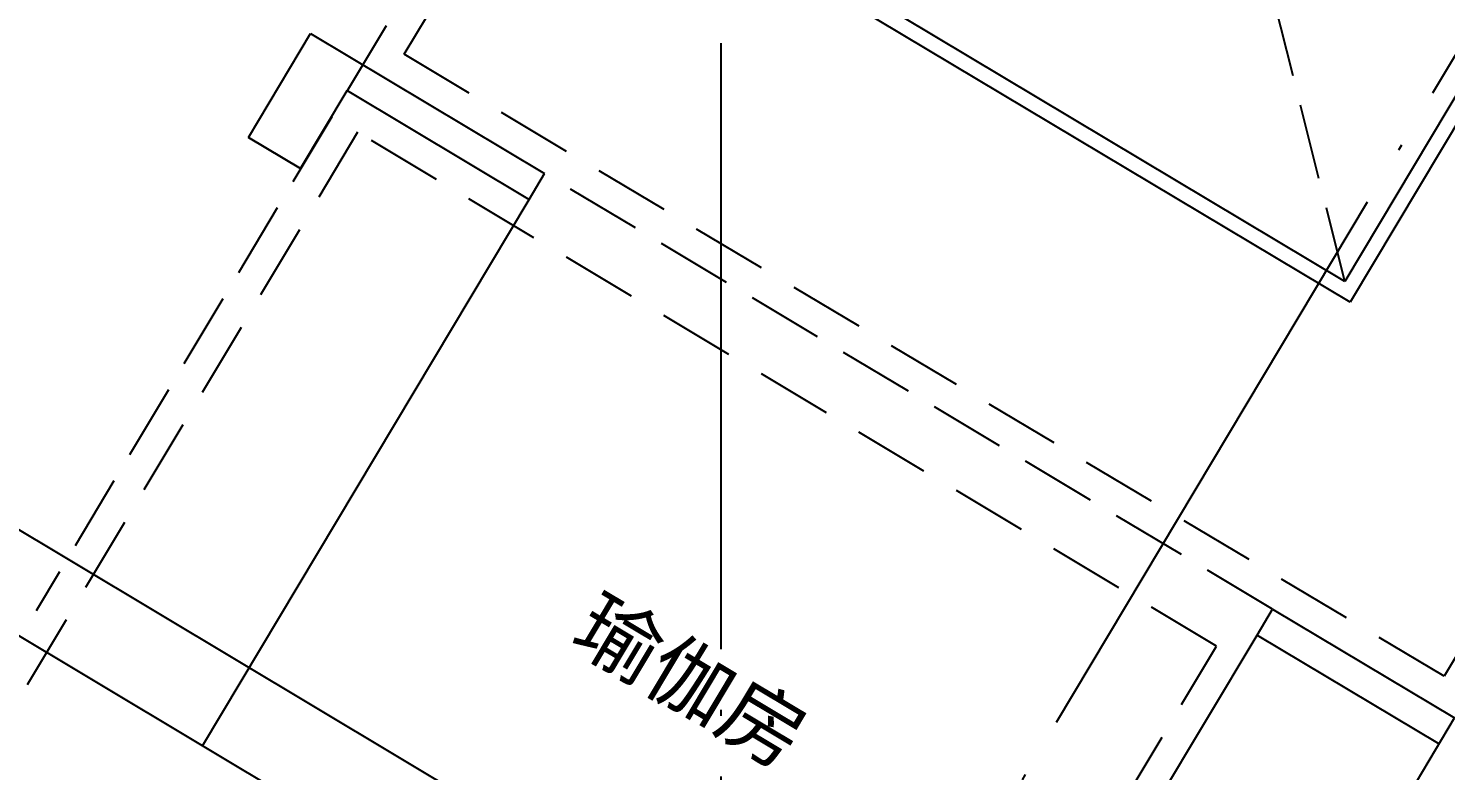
# Model space of a CAD drawing. Header units: millimetres. Extents: x 1337745 to 1642153, y -192803 to 266425.
# Drawn here: x 1414762 to 1419440, y 107448 to 109897 of the extents above; entities that cross this region are included whole.
import ezdxf
from ezdxf.enums import TextEntityAlignment as Align

# ---------------------------------------------------------------- set-up
doc = ezdxf.new("R2010")
doc.units = ezdxf.units.MM
doc.header["$LTSCALE"] = 1000
doc.header["$MEASUREMENT"] = 0
for name, pattern in [('DASH', [0.35, 0.25, -0.1]), ('DOTE', [2.42, 2, -0.2, 0.02, -0.2]), ('HIDDEN', [0.375, 0.25, -0.125]), ('HIDDEN2', [4.7625, 3.175, -1.5875])]:
    doc.linetypes.add(name, pattern=pattern)
for name, color, linetype in [('DOTE', 16, 'DOTE'), ('IE-FURN', 33, 'Continuous'), ('P-活动家具', 146, 'Continuous'), ('REF', 8, 'HIDDEN2'), ('WALL', 2, 'Continuous'), ('文字标注', 255, 'Continuous'), ('砖墙', 30, 'Continuous')]:
    doc.layers.add(name, color=color, linetype=linetype)
doc.styles.add('黑体', font='SIMHEI.TTF')

# ---------------------------------------------------------------- blocks, each defined once
blk = doc.blocks.new('A$C7F2562B0')
at = {"layer": 'IE-FURN', "linetype": 'DASH'}
for p, q in [((4939, -2249.9), (2839.9, -150)), ((5289.2, -3299.9), (2489.2, -3299.9))]:
    blk.add_line(p, q, dxfattribs=at)
at = {"layer": 'IE-FURN'}
for p, q in [((2489.2, -5500), (2489.2, -3399.9)), ((5289.2, -7200), (5289.2, -3399.9))]:
    blk.add_line(p, q, dxfattribs=at)
at = {"layer": 'IE-FURN', "elevation": 0}
for points in [[(4989, -2299.9), (2789.9, -2299.9), (2789.9, -100), (4989, -100)], [(4939, -2249.9), (2839.9, -2249.9), (2839.9, -150), (4939, -150)]]:
    blk.add_lwpolyline(points, close=True, dxfattribs=at)
at = {"layer": 'P-活动家具', "linetype": 'DASH', "elevation": 0}
blk.add_lwpolyline([(1789.9, -699.8), (1789.9, -5399.8)], dxfattribs=at)
at = {"layer": 'REF', "linetype": 'HIDDEN', "elevation": 0}
for points in [[(5889, -3199.9), (1889.9, -3199.9), (1889.9, 800), (5889, 800)], [(5193, -3499.9), (1889.9, -3499.9), (1889.9, -7099.8), (5193, -7099.8)]]:
    blk.add_lwpolyline(points, close=True, dxfattribs=at)
at = {"layer": 'WALL'}
for p, q in [((1589.2, -3299.9), (2489.2, -3299.9)), ((1589.2, -3700), (1589.2, -3299.9)), ((2489.2, -3399.9), (2489.2, -3299.9)), ((5289.2, -3299.9), (5989.2, -3299.9)), ((5289.2, -3399.9), (5289.2, -3299.9)), ((1789.2, -3399.9), (2489.2, -3399.9)), ((1789.2, -3700), (1789.2, -3399.9)), ((5289.2, -3399.9), (5989.2, -3399.9))]:
    blk.add_line(p, q, dxfattribs=at)
blk = doc.blocks.new('A$C514326FF')
at = {"layer": 'WALL'}
for p, q in [((-18200.1, 2200), (-26200.1, 2200)), ((-18500.1, 1900), (-26200.1, 1900))]:
    blk.add_line(p, q, dxfattribs=at)
at = {"layer": '砖墙', "linetype": 'ByBlock'}
for p, q in [((-22600.1, 3700), (-22800.1, 3700)), ((-22800.1, 3700), (-22600.1, 3700)), ((-22600.1, 3700), (-22800.1, 3700)), ((-22800.1, 3700), (-22600.1, 3700))]:
    blk.add_line(p, q, dxfattribs=at)
at = {"layer": '砖墙'}
blk.add_blockref('A$C7F2562B0', (-24389.3, 7400), dxfattribs=at)
blk.add_line((-18400.1, 2500), (-18400.1, 4100.1), dxfattribs=at)
at = {"layer": '文字标注', "color": 0, "ltscale": 0.3, "style": '黑体'}
blk.add_text('瑜伽房', height=201.6, rotation=360, dxfattribs=at).set_placement((-20624.8, 2916.3), align=Align.MIDDLE)

msp = doc.modelspace()

# ---------------------------------------------------------------- linework, layer by layer
at = {"layer": 'DOTE'}
for p, q in [((1417047.5, 199388.6, 0), (1417047.5, 86979.4, 0)), ((1431602.7, 130092.1, 0), (1413979.8, 100625.3, 0))]:
    msp.add_line(p, q, dxfattribs=at)

# ---------------------------------------------------------------- next in the draw order: block references
at = {"layer": '砖墙', "rotation": 329.118033436966}
msp.add_blockref('A$C514326FF', (1433156.6, 94658.7, 0), dxfattribs=at)

doc.saveas('drawing.dxf')
